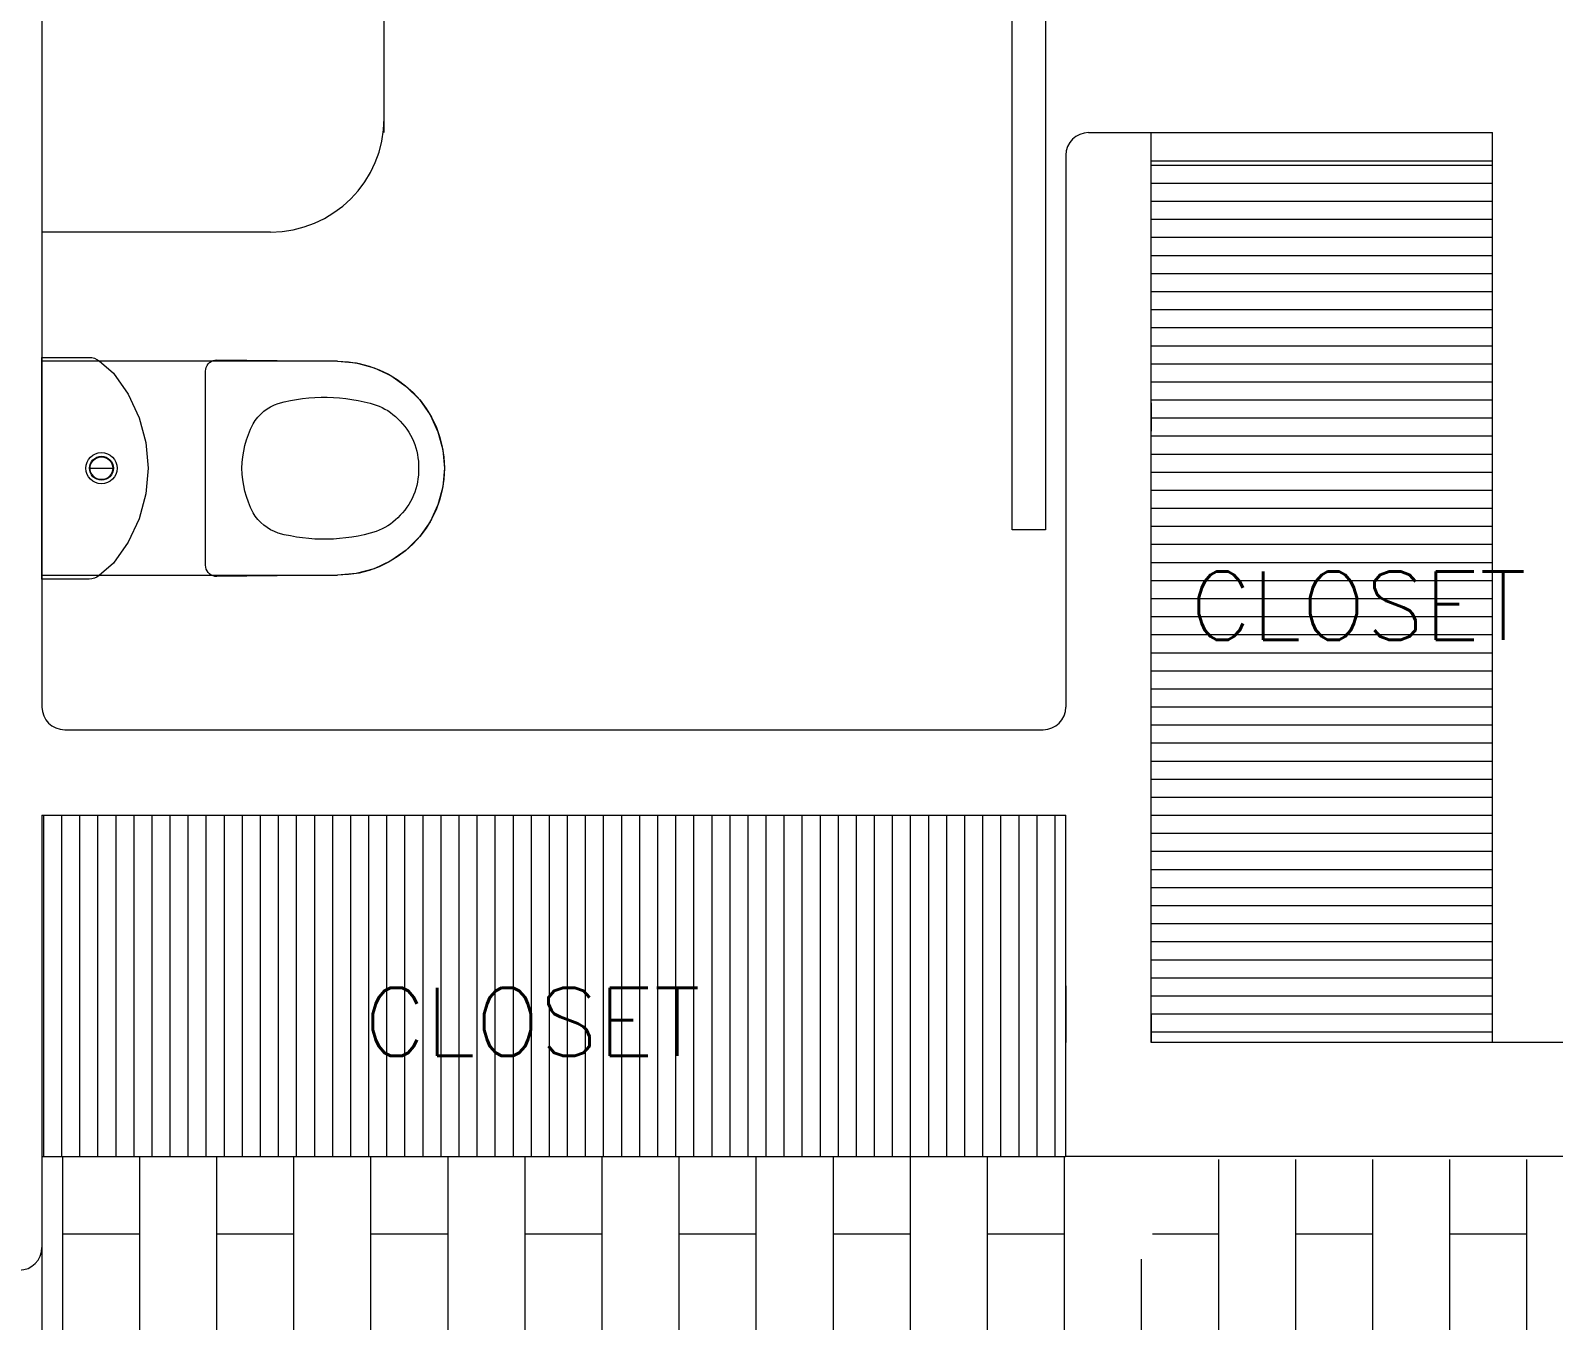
# Model space of a CAD drawing. Header units: metres. Extents: x 8 to 2416, y -346 to 476.
# Drawn here: x 42.681 to 45.359, y 48.165 to 50.433 of the extents above; entities that cross this region are included whole.
import ezdxf

# ---------------------------------------------------------------- set-up
doc = ezdxf.new("R2010")
doc.units = ezdxf.units.M
doc.linetypes.add('0', pattern=[0])
doc.layers.get('0').update_dxf_attribs({"color": 250, "linetype": '0', "lineweight": 20})
for name, color, linetype, lineweight in [('A-DOOR', 35, 'Continuous', 5), ('A-WALL', 250, 'Continuous', 20), ('baños', 140, 'Continuous', 0), ('closets', 253, 'Continuous', 0), ('piso', 253, 'Continuous', 0), ('textos', 7, 'Continuous', 0)]:
    doc.layers.add(name, color=color, linetype=linetype, lineweight=lineweight)
doc.layers.add('hatch piso', color=253, linetype='Continuous', lineweight=0, transparency=0.7)
doc.styles.get("Standard").update_dxf_attribs({"font": 'arial.ttf', "height": 0.1875})

# ---------------------------------------------------------------- blocks, each defined once
blk = doc.blocks.new('Caroma_ToiletSuites')
at = {"layer": 'baños'}
for p, q in [((-64.3, 696.7), (-94, 682.8)), ((-32.6, 705.1), (-64.3, 696.7)), ((0, 708), (-32.6, 705.1)), ((32.6, 705.1), (0, 708)), ((64.3, 696.7), (32.6, 705.1)), ((94, 682.8), (64.3, 696.7)), ((-94, 682.8), (-120.8, 664)), ((120.8, 664), (94, 682.8)), ((-120.8, 664), (-144, 640.8)), ((144, 640.8), (120.8, 664)), ((-144, 640.8), (-162.8, 614)), ((162.8, 614), (144, 640.8)), ((-162.8, 614), (-176.7, 584.3)), ((176.7, 584.3), (162.8, 614)), ((-176.7, 584.3), (-185.1, 552.6)), ((185.1, 552.6), (176.7, 584.3)), ((-185.1, 552.6), (-188, 520)), ((188, 520), (185.1, 552.6)), ((-188, 520), (-190.5, 308)), ((-188, 0), (-188, 520)), ((188, 520), (188, 0)), ((190.5, 308), (188, 520)), ((-190.5, 308), (-190.2, 304.5)), ((-190.2, 304.5), (-189.3, 301.2)), ((-189.3, 301.2), (-187.8, 298)), ((-187.8, 298), (-185.8, 295.1)), ((-185.8, 295.1), (-183.4, 292.7)), ((183.4, 292.7), (185.8, 295.1)), ((185.8, 295.1), (187.8, 298)), ((187.8, 298), (189.3, 301.2)), ((189.3, 301.2), (190.2, 304.5)), ((190.2, 304.5), (190.5, 308)), ((-183.4, 292.7), (-180.5, 290.7)), ((-180.5, 290.7), (-177.3, 289.2)), ((-177.3, 289.2), (-174, 288.3)), ((-174, 288.3), (-170.5, 288)), ((-170.5, 288), (170.5, 288)), ((170.5, 288), (174, 288.3)), ((174, 288.3), (177.3, 289.2)), ((177.3, 289.2), (180.5, 290.7)), ((180.5, 290.7), (183.4, 292.7)), ((-88.9, 171.3), (-130, 152.2)), ((-45.1, 183.1), (-88.9, 171.3)), ((0, 187), (-45.1, 183.1)), ((45.1, 183.1), (0, 187)), ((88.9, 171.3), (45.1, 183.1)), ((130, 152.2), (88.9, 171.3)), ((-130, 152.2), (-167.1, 126.2)), ((167.1, 126.2), (130, 152.2)), ((-167.1, 126.2), (-188.7, 100.9)), ((0, 85), (0, 125)), ((188.7, 100.9), (167.1, 126.2)), ((-194.6, 88.2), (-195, 83.5)), ((-195, 83.5), (-195, 0)), ((-193.4, 92.7), (-194.6, 88.2)), ((-191.4, 97), (-193.4, 92.7)), ((-188.7, 100.9), (-191.4, 97)), ((191.4, 97), (188.7, 100.9)), ((193.4, 92.7), (191.4, 97)), ((194.6, 88.2), (193.4, 92.7)), ((195, 83.5), (194.6, 88.2)), ((195, 0), (195, 83.5)), ((-195, 0), (195, 0)), ((188, 0), (-188, 0))]:
    blk.add_line(p, q, dxfattribs=at)
for centre, radius, start, end in [((0, 520), 188, 0, 180), ((-2.7, 547.4), 115.2, 88.6565, 137.0404), ((2.7, 547.4), 115.2, 42.9609, 91.3415), ((-18.8, 556.1), 97.6, 134.3372, 160.9897), ((18.8, 556.1), 97.6, 19.01, 45.6643), ((183, 496.7), 307.9, 162.7713, 195.2143), ((-183, 496.7), 307.9, 344.7852, 17.2286), ((-36.1, 442.4), 82.4, 198.763, 239.3582), ((36.1, 442.4), 82.4, 300.6412, 341.2351), ((2.9, 529.9), 177.9, 242.916, 269.0659), ((-2.9, 529.9), 177.9, 270.9339, 297.0836), ((0, 105), 27.5, 0, 180), ((0, 105), 21, 0, 180), ((0, 105), 20, 0, 180), ((0, 105), 27.5, 180, 0), ((0, 105), 21, 180, 0), ((0, 105), 20, 180, 0)]:
    blk.add_arc(centre, radius, start, end, dxfattribs=at)
blk = doc.blocks.new('PL BASE 1N NASAS 09')
at = {"layer": 'closets', "transparency": 33554687}
h = blk.add_hatch(dxfattribs=at)
h.set_pattern_fill('LINE', color=256, scale=0.01, angle=180)
h.set_pattern_definition([(180, (-441.88125, -2859.913363), (-4e-18, -0.03175), [])])
h.paths.add_polyline_path([(-105.7315, -37.9997), (-105.7315, -39.5497), (-105.1315, -39.5497), (-105.1315, -37.9997)])
h = blk.add_hatch(dxfattribs=at)
h.set_pattern_fill('LINE', color=256, scale=0.01, angle=90)
h.set_pattern_definition([(90, (87.98024, 55.724378), (-0.03175, 2e-18), [])])
h.paths.add_polyline_path([(-106.9261, -39.161), (-106.9261, -39.7497)], flags=16)
h.paths.add_polyline_path([(-105.881, -39.1497), (-105.881, -39.7497), (-107.6815, -39.7497), (-107.6815, -39.1497)])
at = {"layer": 'A-DOOR'}
blk.add_lwpolyline([(-105.9753, -37.5261), (-105.9165, -37.5261), (-105.9165, -38.6483), (-105.9753, -38.6483)], close=True, dxfattribs=at)
at = {"layer": 'A-WALL'}
for p, q in [((-107.6811, -35.4897), (-107.6811, -38.9597)), ((-105.841, -37.9497), (-105.731, -37.9497)), ((-105.731, -39.5497), (-105.731, -37.9497)), ((-105.881, -37.9897), (-105.881, -38.9597)), ((-105.731, -38.4247), (-105.731, -38.4747)), ((-107.6411, -38.9997), (-105.921, -38.9997)), ((-107.6811, -39.1497), (-105.881, -39.1497)), ((-107.6811, -39.1497), (-107.6811, -39.9097)), ((-105.881, -39.7497), (-105.881, -39.1497)), ((-105.881, -39.4497), (-105.881, -39.5497)), ((-105.731, -39.4997), (-105.731, -39.5497)), ((-104.971, -39.5497), (-105.731, -39.5497)), ((-104.971, -39.7497), (-105.8815, -39.7497))]:
    blk.add_line(p, q, dxfattribs=at)
for centre, start, end in [((-105.841, -37.9897), 90, 180), ((-107.6411, -38.9597), 180, 270), ((-105.921, -38.9597), 270, 360), ((-107.7211, -39.9097), 270, 360)]:
    blk.add_arc(centre, 0.04, start, end, dxfattribs=at)
at = {"layer": 'baños'}
for p, q in [((-107.0795, -37.9497), (-107.0795, -36.7247)), ((-107.2795, -38.1247), (-107.6795, -38.1247))]:
    blk.add_line(p, q, dxfattribs=at)
blk.add_arc((-107.2795, -37.9247), 0.2, 270, 0, dxfattribs=at)
at = {"layer": 'closets', "transparency": 33554687}
for p, q in [((-105.7315, -37.9497), (-105.131, -37.9497)), ((-105.131, -39.5497), (-105.131, -37.9497)), ((-105.7315, -37.9997), (-105.131, -37.9997)), ((-107.6815, -39.7497), (-105.8815, -39.7497))]:
    blk.add_line(p, q, dxfattribs=at)
at = {"layer": 'piso'}
blk.add_line((-107.6811, -39.9097), (-107.6811, -40.9397), dxfattribs=at)
at = {"layer": 'baños', "xscale": -0.000999999934791, "yscale": 0.000999999934791, "rotation": 270}
blk.add_blockref('Caroma_ToiletSuites', (-107.6815, -38.5399), dxfattribs=at)
at = {"layer": 'textos', "char_height": 0.15, "attachment_point": 9}
for insert, width in [((-103.6641, -38.8416), 3.405477), ((-105.1165, -39.5732), 3.404877)]:
    blk.add_mtext('\\pxqc;{\\Fromans|c0;\\H0.8x;CLOSET\\H1.25x; }', dxfattribs=dict(at, insert=insert, width=width))
blk = doc.blocks.new('PL MUEBLES 1N NASAS 09')
at = {"layer": 'hatch piso'}
h = blk.add_hatch(dxfattribs=at)
h.set_pattern_fill('AR-BRSTD', color=256, scale=0.002, angle=-90)
h.set_pattern_definition([(270, (-8.74588, 232.01007), (0.1354836, -2e-17), []), (0, (-8.74588, 232.01007), (0.1354836, 0.2032), [0.1354836, -0.1354836])])
edge = h.paths.add_edge_path()
edge.add_line((62.3305, 47.1481), (63.2305, 47.1481))
edge.add_line((63.2305, 47.1481), (63.2305, 48.4481))
edge.add_line((63.2305, 48.4481), (56.5331, 48.4481))
edge.add_line((56.5331, 48.4481), (56.5331, 48.2731))
edge.add_line((56.5331, 48.2731), (56.3831, 48.2731))
edge.add_line((56.3831, 48.2731), (56.3831, 48.4536))
edge.add_line((56.3831, 48.4536), (54.5879, 48.4536))
edge.add_line((54.5879, 48.4536), (54.5879, 46.9481))
edge.add_line((54.5879, 46.9481), (55.8257, 46.9481))
edge.add_arc((55.8755, 46.9973), 0.07, 180, 224.6727, ccw=False)
edge.add_line((55.8055, 46.9973), (55.8055, 47.1073))
edge.add_arc((55.8755, 47.1073), 0.07, 90, 180, ccw=False)
edge.add_line((55.8755, 47.1773), (55.9855, 47.1773))
edge.add_arc((55.9855, 47.1073), 0.07, 0, 90, ccw=False)
edge.add_line((56.0555, 47.1073), (56.0555, 46.9973))
edge.add_arc((55.9855, 46.9973), 0.07, -44.6727, 0, ccw=False)
edge.add_line((56.0353, 46.9481), (59.0257, 46.9481))
edge.add_arc((59.0755, 46.9973), 0.07, 180, 224.6728, ccw=False)
edge.add_line((59.0055, 46.9973), (59.0055, 47.1073))
edge.add_arc((59.0755, 47.1073), 0.07, 90, 180, ccw=False)
edge.add_line((59.0755, 47.1773), (59.1855, 47.1773))
edge.add_arc((59.1855, 47.1073), 0.07, 0, 90, ccw=False)
edge.add_line((59.2555, 47.1073), (59.2555, 46.9973))
edge.add_arc((59.1855, 46.9973), 0.07, -90, 0, ccw=False)
edge.add_line((59.1855, 46.9273), (59.0755, 46.9273))
edge.add_arc((59.0755, 46.9973), 0.07, 229.9948, 270, ccw=False)
edge.add_line((59.0305, 46.9437), (59.0305, 44.972))
edge.add_arc((59.0755, 44.9184), 0.07, 90, 130.0052, ccw=False)
edge.add_line((59.0755, 44.9884), (59.1855, 44.9884))
edge.add_arc((59.1855, 44.9184), 0.07, 0, 90, ccw=False)
edge.add_line((59.2555, 44.9184), (59.2555, 44.8084))
edge.add_arc((59.1855, 44.8084), 0.07, -90, 0, ccw=False)
edge.add_line((59.1855, 44.7384), (59.0755, 44.7384))
edge.add_arc((59.0755, 44.8084), 0.07, 229.9948, 270, ccw=False)
edge.add_line((59.0305, 44.7548), (59.0305, 41.172))
edge.add_arc((59.0755, 41.1184), 0.07, 90, 130.0052, ccw=False)
edge.add_line((59.0755, 41.1884), (59.1855, 41.1884))
edge.add_arc((59.1855, 41.1184), 0.07, 0, 90, ccw=False)
edge.add_line((59.2555, 41.1184), (59.2555, 41.0084))
edge.add_arc((59.1855, 41.0084), 0.07, -90, 0, ccw=False)
edge.add_line((59.1855, 40.9384), (59.0755, 40.9384))
edge.add_arc((59.0755, 41.0084), 0.07, 180, 270, ccw=False)
edge.add_line((59.0055, 41.0084), (59.0055, 41.1184))
edge.add_arc((59.0755, 41.1184), 0.07, 149.8481, 180, ccw=False)
edge.add_line((59.0149, 41.1535), (56.0391, 41.1535))
edge.add_arc((55.9855, 41.1085), 0.07, 0, 40.0052, ccw=False)
edge.add_line((56.0555, 41.1085), (56.0555, 40.9985))
edge.add_arc((55.9855, 40.9985), 0.07, -90, 0, ccw=False)
edge.add_line((55.9855, 40.9285), (55.8755, 40.9285))
edge.add_arc((55.8755, 40.9985), 0.07, 180, 270, ccw=False)
edge.add_line((55.8055, 40.9985), (55.8055, 41.1085))
edge.add_arc((55.8755, 41.1085), 0.07, 139.9948, 180, ccw=False)
edge.add_line((55.8219, 41.1535), (50.4363, 41.1535))
edge.add_arc((50.3827, 41.1085), 0.07, 0, 40.0052, ccw=False)
edge.add_line((50.4527, 41.1085), (50.4527, 40.9985))
edge.add_arc((50.3827, 40.9985), 0.07, -90, 0, ccw=False)
edge.add_line((50.3827, 40.9285), (50.2727, 40.9285))
edge.add_arc((50.2727, 40.9985), 0.07, 180, 270, ccw=False)
edge.add_line((50.2027, 40.9985), (50.2027, 41.1085))
edge.add_arc((50.2727, 41.1085), 0.07, 139.9948, 180, ccw=False)
edge.add_line((50.2191, 41.1535), (46.4305, 41.1535))
edge.add_line((46.4305, 41.1535), (46.4305, 40.9535))
edge.add_line((46.4305, 40.9535), (44.3305, 40.9535))
edge.add_line((44.3305, 40.9535), (44.3305, 39.3536))
edge.add_line((44.3305, 39.3536), (47.8305, 39.3536))
edge.add_line((47.8305, 39.3536), (47.8305, 38.9536))
edge.add_line((47.8305, 38.9536), (62.3305, 38.9536))
edge.add_line((62.3305, 38.9536), (62.3305, 47.1481))
at = {"layer": 'baños'}
blk.add_blockref('PL BASE 1N NASAS 09', (162.2615, 88.2033), dxfattribs=at)

msp = doc.modelspace()

# ---------------------------------------------------------------- block references
msp.add_blockref('PL MUEBLES 1N NASAS 09', (-11.8789, 0))

doc.saveas('drawing.dxf')
